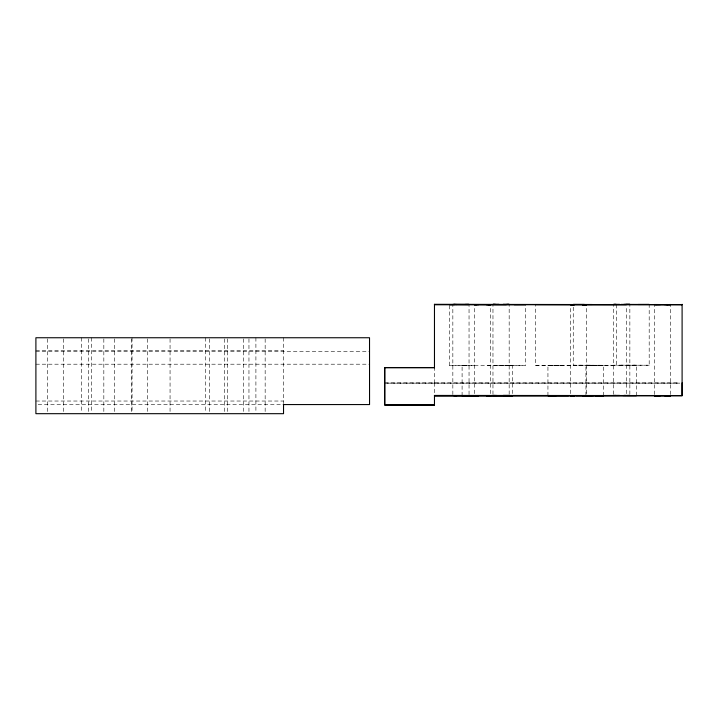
<?xml version="1.0" encoding="UTF-8"?>
<svg xmlns="http://www.w3.org/2000/svg" width="718" height="718" viewBox="0 0 718 718"><rect width="100%" height="100%" fill="white"/><g stroke="black" fill="none" stroke-linecap="round" stroke-linejoin="round"><path stroke-width="0.54" stroke-dasharray="3.59 2.69" d="M434.471 383.134L434.471 367.975M474.751 365.399L449.441 365.372L449.441 304.62M452.843 394.532L452.843 304.45M462.096 395.753L462.096 365.372L469.509 365.354M469.042 394.532L469.042 304.45M474.356 393.635L474.356 304.737M490.556 393.635L490.556 304.737M492.97 394.361L492.97 304.351M509.17 394.361L509.17 304.351M512.724 393.581L512.724 365.372L449.441 365.372M497.233 365.417L525.379 365.372L525.379 304.62M616.286 304.531L616.286 365.381L535.287 365.381L535.278 304.531M547.942 395.708L547.942 365.327L561.862 365.3M570.325 393.635L570.325 304.737M594.181 365.238L573.251 365.211L573.251 304.459M585.933 395.591L585.933 365.211L592.503 365.193M586.525 393.635L586.525 304.737M603.632 395.708L603.632 365.327L595.473 365.309M613.657 394.361L613.657 304.351M626.41 393.67L626.41 305.814M629.857 394.361L629.857 304.351M636.507 395.591L636.507 365.211L610.04 365.184M618.907 365.238L649.189 365.211L649.189 304.459M654.376 394.541L654.376 304.522M670.585 394.541L670.585 304.522M636.507 365.211L624.893 365.238M512.724 365.372L505.31 365.399M573.251 365.211L584.371 365.184M603.632 365.327L589.702 365.363M35.9 350.402L283.529 350.402M35.9 351.542L369.528 351.542M35.9 364.197L369.555 364.197M621.052 365.166L649.189 365.211M592.233 365.256L605.821 365.247M487.405 365.327L525.379 365.372M621.052 365.256L535.287 365.381M384.713 382.891L679.865 382.856M35.9 401.03L283.529 401.03M38.126 404.566L282.219 404.566M561.862 365.363L547.942 365.327M589.702 365.3L599.602 365.238M589.918 365.229L585.933 365.211M465.488 365.39L462.096 365.372M434.471 382.891L434.471 394.487M283.529 337.747L283.529 403.444M265.157 338.869L265.157 413.685M255.904 337.747L255.904 411.459M248.958 338.869L248.958 413.685M243.644 338.869L243.644 411.459M227.444 338.869L227.444 413.685M224.519 338.869L224.519 413.685M209.333 338.869L209.333 413.685M205.276 337.747L205.276 411.459M170.058 338.869L170.058 411.459M147.675 338.869L147.675 411.459M132.058 337.747L132.058 411.459M131.475 338.869L131.475 413.685M114.368 338.869L114.368 413.685M103.832 338.869L103.832 413.685M91.59 337.747L91.59 411.459M88.646 338.869L88.646 413.685M81.493 337.747L81.493 411.459M63.615 338.869L63.615 413.685M47.415 338.869L47.415 413.685M679.856 383.134L384.722 383.134L679.856 383.17"/><path stroke-width="1.08" d="M384.722 367.625L434.471 367.625L384.722 367.625L384.722 405.024L434.471 405.024L384.722 404.952L384.722 368.083M434.471 368.083L434.471 304.315L682.1 304.701L535.278 304.531L616.286 304.531M682.1 304.315L682.1 395.833L434.471 395.797M384.713 404.566L434.471 404.566M506.396 304.665L452.843 304.45L469.042 304.45L464.986 304.441M654.654 304.62L670.585 304.62L666.528 304.513M453.112 395.573L469.042 395.573M454.53 304.603L449.441 304.62L468.423 304.665M669.499 304.531L670.585 304.522L664.581 304.629M467.956 395.582L468.764 395.645M495.348 304.342L492.97 304.351L498.974 304.36M506.8 304.36L509.17 304.351L503.165 304.342M466.664 304.459L469.042 304.513M616.026 304.342L613.657 304.351L619.661 304.36M514.259 304.656L525.379 304.62L477.578 304.576M584.371 304.432L573.251 304.459L592.233 304.504M476.734 304.728L474.356 304.737L478.412 304.737M488.186 304.737L490.556 304.737L486.508 304.728M638.069 304.495L649.189 304.459L621.052 304.414M658.433 304.531L654.376 304.522L660.389 304.611M495.348 395.465L492.97 395.474L497.018 395.483M453.929 395.573L456.89 395.654M466.664 395.582L467.956 395.645L464.986 395.573M469.509 395.726L462.096 395.753L474.751 395.78M505.31 395.771L512.724 395.753L487.405 395.717M556.091 395.681L547.942 395.708L568.575 395.744M592.503 395.564L585.933 395.591L594.181 395.609M616.026 395.465L613.657 395.474L619.661 395.483L597.555 395.564M627.487 395.483L629.857 395.474L623.852 395.465L625.809 395.483M476.734 395.851L474.356 395.86L478.412 395.869M488.186 395.869L490.556 395.86L486.508 395.851M656.755 395.645L654.376 395.654L658.433 395.645L654.385 395.753L660.389 395.744M623.852 304.36L629.857 304.351L625.809 304.342M666.528 304.629L668.207 304.629M434.471 405.024L434.471 395.438L682.1 395.546M455.212 395.573L456.89 395.573M575.782 395.672L599.602 395.618M666.528 395.762L670.585 395.753L656.755 395.762M664.581 395.762L670.585 395.654L666.528 395.645M574.373 395.851L570.325 395.86L574.373 395.869M582.477 395.869L586.525 395.86L582.477 395.851M283.233 404.566L369.555 404.566L369.528 337.747L35.9 337.747L35.9 413.685L283.529 413.685L283.529 404.198M655.462 304.531L656.755 304.531M455.212 304.459L453.929 304.459L456.89 304.522M622.838 395.564L636.507 395.591L434.471 395.896L434.471 395.438M682.1 382.856L682.1 395.438M626.41 304.701L434.471 304.773L434.471 304.315M570.604 304.728L574.373 304.737L570.604 304.728M586.525 304.737L582.477 304.737L586.525 304.737M509.17 395.474L503.165 395.483L509.17 395.474M603.632 395.708L595.473 395.735L603.632 395.708"/></g></svg>
